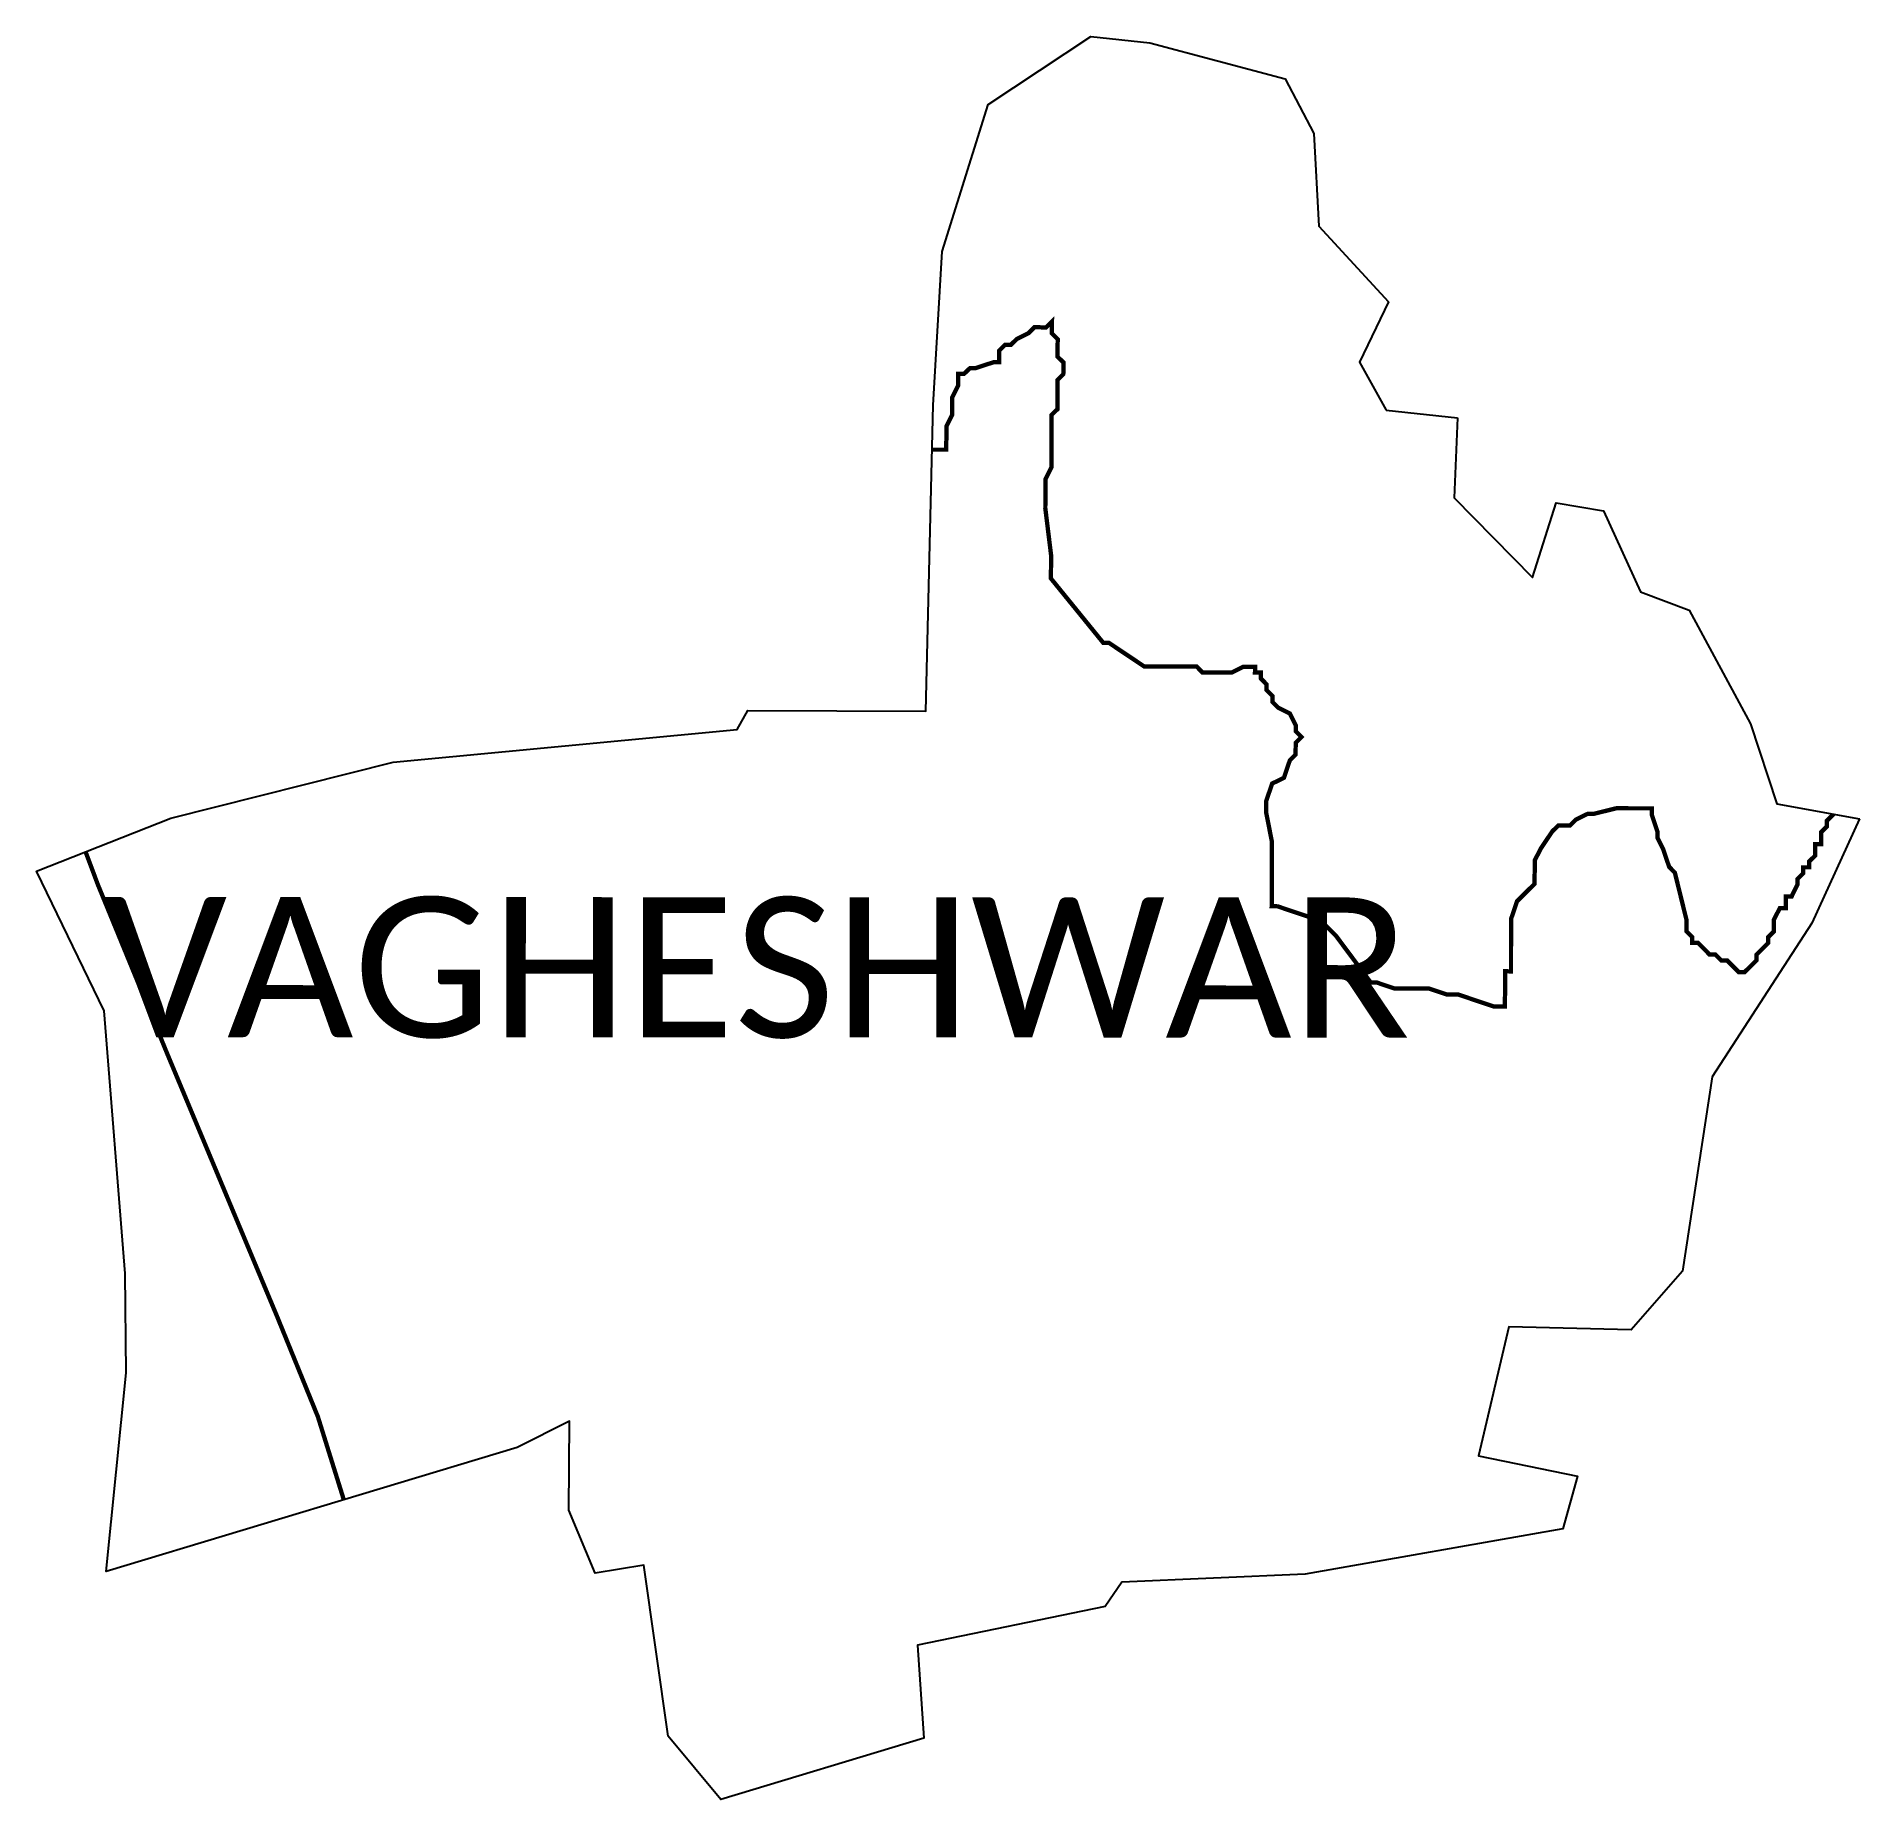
# Model space of a CAD drawing. Header units: metres. Extents: x 353127 to 354393, y 1751941 to 1753166.
import ezdxf

# ---------------------------------------------------------------- set-up
doc = ezdxf.new("R2010")
doc.units = ezdxf.units.M
for name, color, linetype in [('HAZARDS LINE', 1, 'Continuous'), ('village', 3, 'Continuous'), ('VILLAGE NAME', 250, 'Continuous')]:
    doc.layers.add(name, color=color, linetype=linetype)
doc.styles.get("Standard").update_dxf_attribs({"font": 'simplex.shx'})

msp = doc.modelspace()

# ---------------------------------------------------------------- linework, layer by layer
at = {"color": 3, "true_color": 0x00ff00, "flags": 128}
msp.add_lwpolyline([(354064.3, 1752906.7), (354113.8, 1752901.3)], dxfattribs=at)
at = {"layer": 'HAZARDS LINE', "lineweight": 18, "const_width": 3}
for points in [[(353748.8, 1752879.2), (353750.6, 1752879.2), (353754.7, 1752879.2), (353758.7, 1752879.2), (353758.7, 1752883.3), (353758.8, 1752887.3), (353758.8, 1752891.4), (353758.8, 1752895.4), (353762.9, 1752903.5), (353762.9, 1752907.6), (353762.9, 1752915.7), (353767, 1752923.8), (353767, 1752927.9), (353767, 1752931.9), (353771.1, 1752931.9), (353775.2, 1752935.9), (353779.2, 1752935.9), (353791.4, 1752939.9), (353795.4, 1752939.9), (353795.5, 1752944), (353795.5, 1752948), (353799.5, 1752952.1), (353803.6, 1752952.1), (353807.7, 1752956.1), (353815.8, 1752960.1), (353819.9, 1752964.2), (353823.9, 1752964.2), (353828, 1752964.1), (353832.1, 1752968.2), (353832, 1752964.1), (353832, 1752960.1), (353836.1, 1752956), (353836, 1752947.9), (353836, 1752943.8), (353840.1, 1752939.8), (353840.1, 1752935.7), (353840, 1752931.6), (353836, 1752927.6), (353836, 1752923.6), (353835.9, 1752915.4), (353835.9, 1752907.3), (353831.8, 1752903.3), (353831.8, 1752891.1), (353831.8, 1752887.1), (353831.7, 1752883), (353831.7, 1752874.9), (353831.7, 1752870.8), (353831.7, 1752866.8), (353827.6, 1752858.7), (353827.6, 1752854.6), (353827.5, 1752838.4), (353831.5, 1752805.9), (353831.4, 1752789.7), (353867.8, 1752744.9), (353871.8, 1752744.9), (353896.1, 1752728.6), (353900.2, 1752728.6), (353904.2, 1752728.6), (353912.3, 1752728.6), (353920.4, 1752728.5), (353928.5, 1752728.5), (353932.6, 1752728.5), (353936.6, 1752724.4), (353944.8, 1752724.4), (353948.8, 1752724.4), (353952.9, 1752724.3), (353956.9, 1752724.3), (353965, 1752728.4), (353969.1, 1752728.3), (353973.2, 1752728.3), (353973.1, 1752724.3), (353977.2, 1752724.3), (353977.2, 1752720.2), (353981.2, 1752716.1), (353981.2, 1752712.1), (353985.3, 1752708), (353985.2, 1752704), (353989.3, 1752699.9), (353997.4, 1752695.8), (354001.4, 1752687.7), (354001.4, 1752683.6), (354005.4, 1752679.5), (354001.4, 1752675.5), (354001.3, 1752667.4), (353997.3, 1752663.3), (353993.2, 1752651.2), (353985, 1752647.2), (353980.9, 1752635), (353980.9, 1752630.9), (353980.9, 1752626.9), (353984.9, 1752606.6), (353984.8, 1752566), (353984.7, 1752562), (353988.8, 1752561.9), (354013.1, 1752553.7), (354017.2, 1752553.7), (354029.3, 1752541.5), (354053.5, 1752509), (354057.6, 1752509), (354069.7, 1752504.9), (354090, 1752504.8), (354094, 1752504.8), (354106.2, 1752500.7), (354114.3, 1752500.6), (354126.5, 1752496.5), (354138.6, 1752492.4), (354146.7, 1752492.4), (354146.7, 1752496.5), (354146.8, 1752504.6), (354146.8, 1752516.8), (354150.9, 1752516.7), (354150.9, 1752533), (354151, 1752545.1), (354151, 1752553.3), (354155.1, 1752565.4), (354163.2, 1752573.5), (354167.3, 1752577.5), (354167.3, 1752581.6), (354167.4, 1752589.7), (354167.4, 1752593.8), (354171.5, 1752601.9), (354179.6, 1752614), (354183.7, 1752618), (354191.8, 1752618), (354195.9, 1752622.1), (354204, 1752626.1), (354208.1, 1752626.1), (354224.3, 1752630.1), (354228.3, 1752630.1), (354232.4, 1752630), (354236.5, 1752630), (354244.6, 1752630), (354248.6, 1752630), (354248.6, 1752625.9), (354252.6, 1752613.7), (354252.6, 1752609.7), (354256.6, 1752601.6), (354260.7, 1752589.4), (354264.7, 1752585.3), (354272.7, 1752552.8), (354272.7, 1752548.8), (354272.7, 1752544.7), (354276.7, 1752540.6), (354276.7, 1752536.6), (354280.7, 1752536.6), (354284.8, 1752532.5), (354288.8, 1752528.4), (354292.9, 1752528.4), (354296.9, 1752524.3), (354301, 1752524.3), (354305, 1752520.3), (354309.1, 1752516.2), (354313.1, 1752516.2), (354317.2, 1752520.2), (354321.3, 1752524.3), (354321.3, 1752528.3), (354329.4, 1752536.4), (354329.4, 1752540.4), (354333.5, 1752544.5), (354333.5, 1752552.6), (354337.6, 1752560.7), (354341.7, 1752560.7), (354341.7, 1752568.8), (354345.8, 1752568.8), (354349.8, 1752576.9), (354349.9, 1752580.9), (354353.9, 1752585), (354353.9, 1752589), (354358, 1752589), (354358, 1752593.1), (354362.1, 1752597.1), (354362.1, 1752601.2), (354362.1, 1752605.2), (354366.2, 1752605.2), (354366.2, 1752609.3), (354366.2, 1752613.3), (354370.3, 1752617.4), (354370.3, 1752621.4), (354374.4, 1752625.5), (354374.4, 1752626.1)], [(353340.3, 1752149.6), (353322.3, 1752207.3), (353294.2, 1752276.4), (353217.8, 1752459.2), (353169.5, 1752577), (353161, 1752599.7)]]:
    msp.add_lwpolyline(points, dxfattribs=at)
at = {"layer": 'village', "color": 3, "true_color": 0x00ff00}
for points in [[(354393, 1752622.7, 0), (354359.8, 1752550.2, 0), (354290.6, 1752443.5, 0), (354270.1, 1752308.5, 0), (354234.4, 1752267.6, 0), (354149.3, 1752269.7, 0), (354128.3, 1752180.1, 0), (354197, 1752165.9, 0), (354186.9, 1752129.3, 0), (354007.9, 1752097.9, 0), (353880.6, 1752092.3, 0), (353869.1, 1752075.5, 0), (353738.7, 1752048.6, 0), (353743.2, 1751983.9, 0), (353602.2, 1751941.3, 0), (353565.5, 1751985.3, 0), (353548.7, 1752104.2, 0), (353514.9, 1752098.7, 0), (353496.7, 1752142.4, 0), (353497.1, 1752204.1, 0), (353460.8, 1752185.9, 0), (353175.2, 1752099.8, 0), (353189.1, 1752237.8, 0), (353188.4, 1752306.9, 0), (353173.8, 1752489.4, 0), (353126.9, 1752586.3, 0), (353220.2, 1752623.1, 0), (353374.5, 1752662.1, 0), (353613.5, 1752684.8, 0), (353621, 1752698, 0), (353744.6, 1752697.5, 0), (353749.5, 1752910, 0), (353755.8, 1753016.8, 0), (353787.7, 1753119, 0), (353859, 1753166.3, 0), (353900, 1753161.8, 0), (353994.1, 1753136.8, 0), (354013.9, 1753098.8, 0), (354017.5, 1753034.4, 0), (354065.9, 1752982, 0), (354045.6, 1752939.9, 0), (354064.3, 1752906.7, 0)], [(354113.8, 1752901.3, 0), (354111.4, 1752845.8, 0), (354165.8, 1752790.4, 0), (354182.2, 1752842.2, 0), (354215.1, 1752836.7, 0), (354240.8, 1752780.4, 0), (354274.7, 1752767.7, 0), (354317.2, 1752688.6, 0), (354335.5, 1752633.2, 0), (354393, 1752622.7, 0)]]:
    msp.add_polyline3d(points, dxfattribs=at)

# ---------------------------------------------------------------- texts
at = {"layer": 'VILLAGE NAME', "insert": (353173.1, 1752568.4), "char_height": 97.384, "attachment_point": 1, "rotation": 359.9793}
msp.add_mtext_dynamic_manual_height_columns('{\\fCalibri|b0|i0|c0|p34;VAGHESHWAR}', width=960.962, gutter_width=486.9, heights=[0], dxfattribs=at)

doc.saveas('drawing.dxf')
